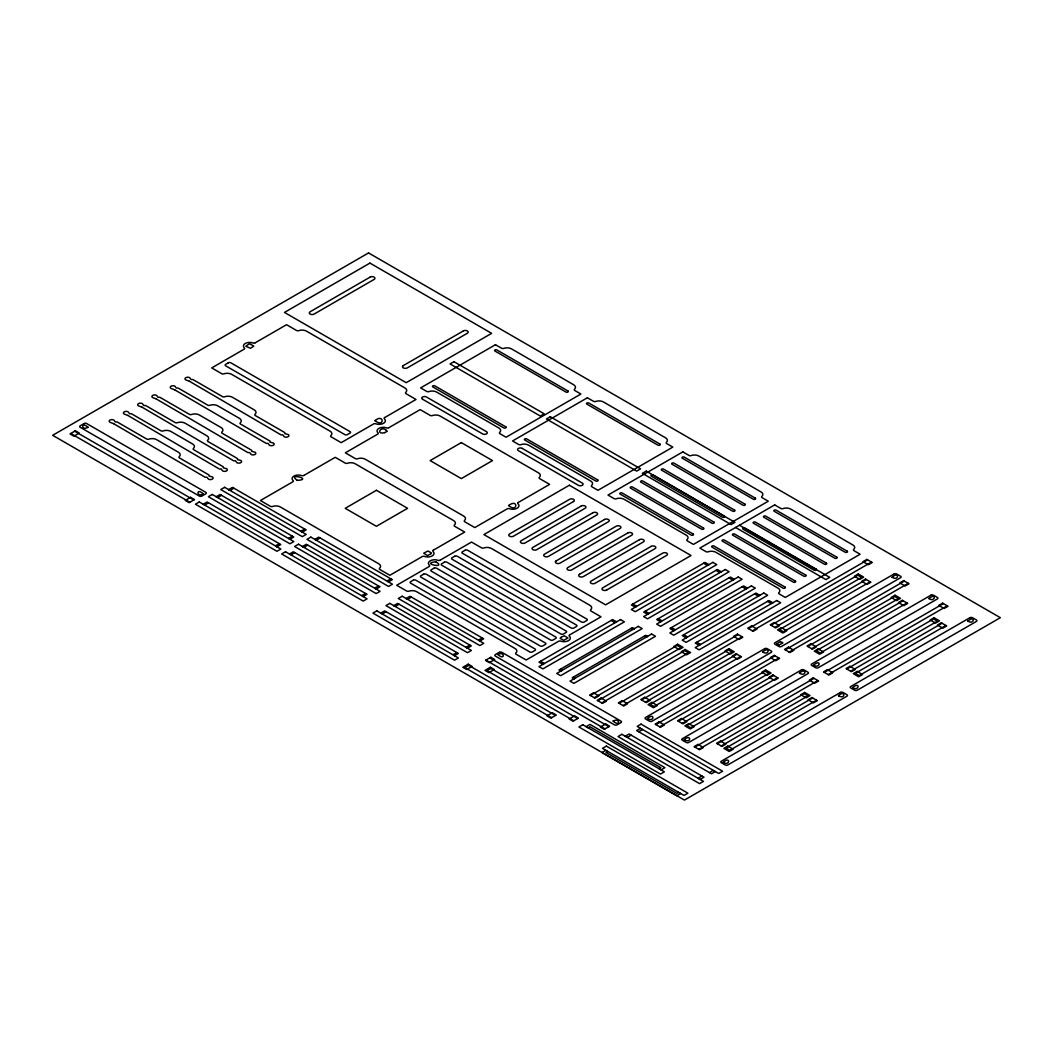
<?xml version="1.0" encoding="UTF-8"?>
<svg xmlns="http://www.w3.org/2000/svg" width="1053" height="1053" viewBox="0 0 1053 1053"><rect width="100%" height="100%" fill="white"/><g stroke="black" fill="none" stroke-linecap="round" stroke-linejoin="round"><path stroke-width="1.5" d="M616.295 622.007L614.702 622.573L611.319 620.401M708.669 564.829L707.063 565.369L703.68 563.197M721.029 571.963L719.331 572.463L716.04 570.331M733.994 579.532L732.401 579.992L729.031 577.821M747.209 588.351L745.511 588.851L742.233 586.705M759.568 595.485L757.87 595.985L754.593 593.853M772.547 603.053L770.862 603.474L767.571 601.342M384.595 432.691C375.263 434.902 381.173 425.228 386.227 430.308M777.009 643.62L780.378 641.672M782.629 643.028L779.286 644.936M255.326 342.738L286.548 324.706L296.538 330.471A1.83 1.053 0 0 0 298.802 330.629A6.226 3.593 0 0 1 306.489 331.142L404.879 387.952A6.226 3.593 0 0 1 405.774 392.387A1.83 1.053 0 0 0 406.024 393.69L416.014 399.456L384.793 417.488M403.365 365.562L463.307 330.958M203.242 504.242L207.125 501.991L280.782 544.519L276.9 546.77M216.22 496.74L220.103 494.502L293.774 537.03L289.891 539.268M228.58 489.606L232.463 487.368L306.133 529.896L302.25 532.134M208.481 502.781L205.203 504.913L203.505 504.453M221.459 495.279L218.089 497.45L216.484 496.963M233.832 488.144L230.541 490.29L228.843 489.816M304.014 475.351L335.236 457.331L345.213 463.096A1.83 1.053 0 0 0 347.477 463.254A6.226 3.593 0 0 1 355.164 463.754L453.567 520.564A6.226 3.593 0 0 1 454.448 524.999A1.83 1.053 0 0 0 454.712 526.316L464.702 532.081L433.481 550.1M388.939 427.65L420.16 409.617L430.15 415.395A1.83 1.053 0 0 0 432.414 415.54A6.226 3.593 0 0 1 440.101 416.053L538.491 472.863A6.226 3.593 0 0 1 539.373 477.299A1.83 1.053 0 0 0 539.636 478.602L549.627 484.367L518.405 502.399M384.608 432.625L387.267 431.309L386.333 430.308M279.427 543.743L275.662 545.691L276.649 546.612M292.405 536.24L288.654 538.201L289.628 539.123M304.778 529.106L301.013 531.054L301.987 531.989M289.47 554.023L293.353 551.785L367.023 594.313L363.14 596.551M302.448 546.533L306.331 544.283L380.001 586.811L376.118 589.061M314.821 539.386L318.704 537.148L392.361 579.676L388.478 581.914M294.708 552.562L291.339 554.734L289.733 554.207M307.7 545.072L304.409 547.205L302.711 546.744M320.059 537.938L316.677 540.097L315.071 539.57M430.493 554.01L427.518 555.602L423.688 553.194L427.939 551.022L431.519 552.983L430.598 554.01M365.667 593.523L361.956 595.419L362.877 596.406M378.646 586.034L374.881 587.982L375.855 588.903M391.005 578.887L387.307 580.782L388.215 581.769M440.299 560.078L471.52 542.058L481.511 547.823A1.83 1.053 0 0 0 483.775 547.968A6.226 3.593 0 0 1 491.461 548.481L589.864 605.291A6.226 3.593 0 0 1 590.746 609.726A1.83 1.053 0 0 0 591.009 611.03L600.987 616.808L569.778 634.827M573.437 501.57L513.482 536.188A2.764 1.593 0 0 1 509.56 536.201A2.764 1.593 0 0 1 509.586 533.937L569.541 499.333A2.764 1.593 0 0 1 573.477 499.306A2.764 1.593 0 0 1 573.451 501.583M380.778 613.149L384.674 610.898L458.331 653.426L454.448 655.677M393.769 605.646L397.652 603.408L471.31 645.937L467.427 648.174M406.129 598.512L410.012 596.274L483.682 638.802L479.786 641.04M386.03 611.688L382.739 613.82L381.054 613.359M399.008 604.185L395.731 606.331L394.033 605.87M411.368 597.051L408.09 599.196L406.392 598.723M604.501 519.511L544.559 554.128A2.764 1.593 0 0 0 544.519 556.392A2.764 1.593 0 0 0 548.455 556.366L608.384 521.761A2.764 1.593 0 0 0 608.423 519.484A2.764 1.593 0 0 0 604.488 519.511M556.208 560.854L616.15 526.237A2.764 1.593 0 0 1 620.085 526.21A2.764 1.593 0 0 1 620.059 528.488L560.091 563.092A2.764 1.593 0 0 1 556.168 563.118A2.764 1.593 0 0 1 556.195 560.841M579.519 574.306L639.461 539.689M456.976 652.649L453.211 654.597L454.185 655.519M469.954 645.147L466.189 647.108L467.163 648.029M482.313 638.013L478.562 639.961L479.536 640.895M606.699 589.996L666.641 555.392A2.764 1.593 0 0 0 666.694 553.128A2.764 1.593 0 0 0 662.745 553.141L602.816 587.758A2.764 1.593 0 0 0 602.777 590.022A2.764 1.593 0 0 0 606.712 590.009M561.144 637.328L564.211 635.736L567.962 638.039L563.724 640.316L560.117 638.355L561.131 637.328M590.391 695.493L677.145 645.41L681.028 647.648L594.274 697.731M597.907 700.719L684.647 650.636L688.53 652.886L601.789 702.956M619.085 703.325L738.192 634.551M748.499 628.602L867.606 559.841M586.126 726.662L590.009 724.425L664.904 767.663L661.021 769.901M622.968 705.563L742.075 636.802M752.382 630.852L871.489 562.078M641.567 699.969L728.321 649.885L732.204 652.123L645.463 702.206M770.993 625.245L857.734 575.162L861.617 577.413L774.876 627.483M736.863 654.216L650.122 704.299L654.005 706.537L740.746 656.467M866.277 579.505L779.536 629.576L783.419 631.826L870.16 581.743M625.219 736.231L629.102 733.994L703.996 777.219L700.113 779.47M640.5 728.307L636.617 730.545L711.512 773.784L715.395 771.546M631.076 735.126L627.733 737.284L626.101 736.771M605.804 750.289L601.921 752.526L676.816 795.765L680.699 793.514M638.592 731.69L642.33 729.755L641.369 728.808M655.874 724.556L774.982 655.795M785.288 649.846L904.395 581.072M659.757 726.807L778.865 658.033M789.171 652.083L908.278 583.323M678.356 721.2L765.097 671.116L768.98 673.367L682.239 723.45M807.769 646.489L894.524 596.406L898.406 598.644L811.666 648.727M773.652 675.46L686.898 725.543L690.794 727.781L777.535 677.698M903.066 600.736L816.325 650.82L820.208 653.057L906.949 602.987M694.875 747.077L813.982 678.316M824.288 672.367L943.396 603.593M698.758 749.328L817.865 680.554M828.171 674.604L947.279 605.83M717.356 743.721L804.11 693.637L807.993 695.888L721.239 745.958M846.783 668.997L933.524 618.927L937.407 621.165L850.666 671.248M812.653 697.981L725.912 748.051L729.795 750.302L816.536 700.219M942.066 623.258L855.326 673.341L859.209 675.578L945.949 625.495M702.022 776.087L698.284 778.022L699.245 778.97M709.538 772.652L712.894 770.48L714.513 771.046M633.774 629.233L632.998 629.418M647.029 636.933L646.345 637.091M780.536 641.632L782.748 642.738M779.049 644.976L776.917 643.896M635.63 607.028L636.433 606.054L632.735 604.159M647.99 614.162L648.859 613.241L645.094 611.293M660.981 621.652L661.784 620.678L658.072 618.782M674.117 630.55L674.986 629.562L671.274 627.667M686.49 637.684L687.398 636.762L683.647 634.814M699.468 645.173L700.324 644.199L696.625 642.304M543.151 664.232L544.072 663.258L540.373 661.363M560.959 671.024L562.039 670.485L561.288 669.787M574.24 678.698L575.333 678.158L574.583 677.461M606.673 750.789L607.752 751.552L605.962 752.461L676.908 793.422L678.448 792.409L679.817 793.014M660.086 769.401L659.086 768.598L660.863 767.716L589.904 726.754L588.377 727.781L587.008 727.228M632.577 629.378L631.181 628.378M645.871 637.052L644.475 636.051M739.456 525.236L829.725 577.347L825.842 579.584L735.573 527.474M522.301 448.446L582.243 483.051A2.764 1.593 0 0 1 582.283 485.315A2.764 1.593 0 0 1 578.347 485.301L518.418 450.684A2.764 1.593 0 0 1 518.379 448.42A2.764 1.593 0 0 1 522.314 448.433M422.608 399.258L482.55 433.875A2.764 1.593 0 0 0 486.473 433.889A2.764 1.593 0 0 0 486.447 431.625L426.491 397.02A2.764 1.593 0 0 0 422.569 396.994A2.764 1.593 0 0 0 422.595 399.271M708.919 564.645L705.036 562.407L631.379 604.935L635.262 607.173M721.292 571.792L717.409 569.541L643.738 612.069L647.621 614.32M734.27 579.282L730.387 577.044L656.717 619.572L660.6 621.81M747.472 588.166L743.589 585.929L669.919 628.457L673.802 630.694M759.832 595.3L755.949 593.063L682.291 635.591L686.174 637.828M772.81 602.803L768.927 600.552L695.27 643.093L699.153 645.331M250.983 344.449L253.773 346.147L250.456 348.28L245.81 346.226L249.179 343.87L250.983 344.436M634.301 628.667L632.484 627.627L558.932 670.09L560.749 671.143M647.595 636.341L645.779 635.301L572.227 677.763L574.043 678.816M616.558 621.849L612.675 619.612L539.018 662.14L542.9 664.39M297.262 480.352C286.363 472.507 313.715 479.299 297.275 480.405M435.955 561.789C447.354 569.225 419.555 563.21 435.955 561.789M560.235 669.339L560.959 669.747M573.53 677.013L574.24 677.421M489.763 657.888L608.871 726.649M485.881 660.126L604.988 728.9M577.663 718.541L490.922 668.458L487.026 670.708L573.78 720.779M74.658 431.23L193.765 500.004M70.762 433.481L189.882 502.242M555.484 715.435L468.743 665.364L464.86 667.602L551.601 717.685M463.294 330.945A2.843 1.645 0 0 1 467.335 330.932A2.843 1.645 0 0 1 467.308 333.274L407.353 367.866A2.843 1.645 0 0 1 403.325 367.892A2.843 1.645 0 0 1 403.352 365.562M384.661 417.554A1.83 1.053 0 0 0 384.411 418.857A6.226 3.593 0 0 1 383.516 423.306A6.226 3.593 0 0 1 375.829 423.806A1.83 1.053 0 0 0 373.578 423.964L341.185 442.655L331.195 436.89A1.83 1.053 0 0 1 330.932 435.587A6.226 3.593 0 0 0 330.05 431.151L231.66 374.341A6.226 3.593 0 0 0 223.973 373.828A1.83 1.053 0 0 1 221.709 373.683L211.719 367.918L244.099 349.214A1.83 1.053 0 0 0 244.362 347.911A6.226 3.593 0 0 1 245.244 343.475A6.226 3.593 0 0 1 252.944 342.962A1.83 1.053 0 0 0 255.195 342.804M303.883 475.429A1.83 1.053 0 0 1 301.619 475.587A6.226 3.593 0 0 0 293.932 476.088A6.226 3.593 0 0 0 293.05 480.537A1.83 1.053 0 0 1 292.787 481.84L260.394 500.53L270.384 506.296A1.83 1.053 0 0 0 272.648 506.454A6.226 3.593 0 0 1 280.335 506.967L378.725 563.776A6.226 3.593 0 0 1 379.62 568.212A1.83 1.053 0 0 0 379.87 569.515L389.86 575.28L422.253 556.576A1.83 1.053 0 0 1 424.517 556.432A6.226 3.593 0 0 0 432.204 555.918A6.226 3.593 0 0 0 433.086 551.482A1.83 1.053 0 0 1 433.349 550.179M388.807 427.729A1.83 1.053 0 0 1 386.556 427.873A6.226 3.593 0 0 0 378.856 428.387A6.226 3.593 0 0 0 377.974 432.822A1.83 1.053 0 0 1 377.711 434.126L345.331 452.829L355.322 458.595A1.83 1.053 0 0 0 357.572 458.739A6.226 3.593 0 0 1 365.273 459.253L463.662 516.062A6.226 3.593 0 0 1 464.544 520.498A1.83 1.053 0 0 0 464.807 521.801L474.798 527.579L507.177 508.875A1.83 1.053 0 0 1 509.441 508.717A6.226 3.593 0 0 0 517.128 508.217A6.226 3.593 0 0 0 518.01 503.768A1.83 1.053 0 0 1 518.273 502.465M440.18 560.157A1.83 1.053 0 0 1 437.916 560.301A6.226 3.593 0 0 0 430.229 560.815A6.226 3.593 0 0 0 429.334 565.25A1.83 1.053 0 0 1 429.084 566.567L396.691 585.257L406.682 591.023A1.83 1.053 0 0 0 408.946 591.181A6.226 3.593 0 0 1 416.633 591.694L515.022 648.49A6.226 3.593 0 0 1 515.917 652.939A1.83 1.053 0 0 0 516.167 654.242L526.158 660.007L558.551 641.303A1.83 1.053 0 0 1 560.815 641.159A6.226 3.593 0 0 0 568.502 640.645A6.226 3.593 0 0 0 569.383 636.209A1.83 1.053 0 0 1 569.647 634.906M639.447 539.689A2.764 1.593 0 0 1 643.383 539.676A2.764 1.593 0 0 1 643.357 541.94L583.401 576.544A2.764 1.593 0 0 1 579.479 576.57A2.764 1.593 0 0 1 579.505 574.293M88.057 427.294C80.857 431.414 81.002 420.608 88.057 427.294M203.282 493.818C196.687 498.108 195.674 487.091 203.282 493.818M497.911 654.558C505.545 661.297 504.571 650.491 497.937 654.453M613.136 721.081C620.586 727.886 620.151 717.014 613.136 721.081M647.437 718.528C654.453 722.819 654.966 711.92 647.463 718.436M684.226 739.772C691.887 743.971 690.992 733.23 684.239 739.667M723.227 762.28C730.071 766.65 730.69 755.672 723.227 762.24M762.662 652.004C769.638 656.388 770.112 645.265 762.662 652.004M799.451 673.236C807.046 677.461 806.243 666.654 799.451 673.196M813.64 665.048C819.892 669.511 821.959 658.336 813.653 664.996M838.451 695.757C845.862 700.048 845.427 689.083 838.451 695.757M852.64 687.57C859.09 691.979 860.656 680.896 852.654 687.517M892.075 577.281C899.078 581.664 899.578 570.489 892.075 577.281M928.864 598.525C935.103 603.014 937.038 591.825 928.864 598.525M967.865 621.046C974.249 625.508 975.749 614.36 967.865 621.046M375 420.621C384.661 428.453 384.319 413 375.013 420.568M508.612 505.532C517.8 513.416 518.576 497.924 508.612 505.532M113.606 423.661L205.151 477.246L206.967 477.246L208.389 479.115A2.751 1.579 0 0 0 212.272 479.115A2.751 1.579 0 0 0 212.272 476.877L209.034 476.048L209.034 475.008L179.497 457.95A1.83 1.053 0 0 1 179.234 456.647A6.226 3.593 0 0 0 178.352 452.211L156.607 439.654A6.226 3.593 0 0 0 148.921 439.14A1.83 1.053 0 0 1 146.657 438.996L117.12 421.937L115.303 421.937L113.882 420.068A2.751 1.579 0 0 0 109.999 420.068A2.751 1.579 0 0 0 109.999 422.306L113.606 423.661M127.847 415.435L219.393 469.033L221.209 469.033L222.631 470.902A2.751 1.579 0 0 0 226.513 470.902A2.751 1.579 0 0 0 226.513 468.651L223.275 467.835L223.275 466.782L193.739 449.736A1.83 1.053 0 0 1 193.476 448.42A6.226 3.593 0 0 0 192.594 443.984L170.849 431.427A6.226 3.593 0 0 0 163.149 430.914A1.83 1.053 0 0 1 160.898 430.769L131.362 413.711L129.545 413.711L128.124 411.841A2.751 1.579 0 0 0 124.241 411.841A2.751 1.579 0 0 0 124.241 414.092L127.847 415.435M142.089 407.208L233.634 460.806L235.451 460.806L236.872 462.675A2.751 1.579 0 0 0 240.755 462.675A2.751 1.579 0 0 0 240.755 460.437L237.517 459.608L237.517 458.568L207.981 441.51A1.83 1.053 0 0 1 207.717 440.207A6.226 3.593 0 0 0 206.836 435.771L185.091 423.214A6.226 3.593 0 0 0 177.391 422.701A1.83 1.053 0 0 1 175.14 422.543L145.604 405.497L143.866 405.537L142.366 403.628A2.751 1.579 0 0 0 138.483 403.628A2.751 1.579 0 0 0 138.483 405.866L142.089 407.208M156.331 398.995L247.876 452.579L249.693 452.579L251.114 454.448A2.751 1.579 0 0 0 254.997 454.448A2.751 1.579 0 0 0 254.997 452.211L251.759 451.382L251.759 450.342L222.222 433.283A1.83 1.053 0 0 1 221.959 431.98A6.226 3.593 0 0 0 221.077 427.544L199.333 414.987A6.226 3.593 0 0 0 191.633 414.474A1.83 1.053 0 0 1 189.382 414.329L159.845 397.271L158.029 397.271L156.607 395.401A2.751 1.579 0 0 0 152.724 395.401A2.751 1.579 0 0 0 152.724 397.639L156.331 398.995M174.666 389.794L266.225 443.379L268.028 443.379L269.45 445.248A2.751 1.579 0 0 0 273.346 445.248A2.751 1.579 0 0 0 273.346 443.01L270.029 442.142L270.108 441.141L240.571 424.083A1.83 1.053 0 0 1 240.308 422.779A6.226 3.593 0 0 0 239.413 418.344L217.668 405.787A6.226 3.593 0 0 0 209.981 405.273A1.83 1.053 0 0 1 207.717 405.129L178.181 388.07L176.285 388.017L174.943 386.201A2.751 1.579 0 0 0 171.06 386.201A2.751 1.579 0 0 0 171.06 388.439L174.666 389.794M189.435 381.265L280.98 434.863L282.796 434.863L284.218 436.732A2.751 1.579 0 0 0 288.101 436.732A2.751 1.579 0 0 0 288.101 434.494L284.863 433.665L284.863 432.625L255.326 415.566A1.83 1.053 0 0 1 255.063 414.263A6.226 3.593 0 0 0 254.181 409.828L232.423 397.271A6.226 3.593 0 0 0 224.737 396.757A1.83 1.053 0 0 1 222.473 396.599L192.936 379.554L191.054 379.501L189.698 377.685A2.751 1.579 0 0 0 185.815 377.685A2.751 1.579 0 0 0 185.815 379.922L189.435 381.265M368.55 252.931L52.65 435.31L684.45 800.069L1000.35 617.69L368.55 252.931M84.108 423.556L80.212 425.807A1.83 1.053 0 0 0 80.212 427.294L199.333 496.068A1.83 1.053 0 0 0 201.913 496.068L205.796 493.818A1.83 1.053 0 0 0 205.796 492.33L86.688 423.556A1.83 1.053 0 0 0 84.108 423.556M75.395 430.809L70.025 433.915L73.907 436.153L79.278 433.046L75.395 430.809M369.932 263.092L284.494 312.425L406.195 382.687L491.633 333.353L369.932 263.092M370.09 277.136L310.148 311.754A2.843 1.645 0 0 0 310.108 314.07A2.843 1.645 0 0 0 314.149 314.057L374.078 279.44A2.843 1.645 0 0 0 374.118 277.123A2.843 1.645 0 0 0 370.077 277.136M228.29 362.824L225.697 364.325A1.83 1.053 0 0 0 225.697 365.825L344.805 434.586A1.83 1.053 0 0 0 347.398 434.586L349.991 433.099A1.83 1.053 0 0 0 349.991 431.598L230.883 362.824A1.83 1.053 0 0 0 228.29 362.824M190.619 497.332L185.249 500.438L189.132 502.676L194.515 499.57L190.619 497.332M199.293 501.952L195.41 504.203L276.965 551.285L280.848 549.047L199.293 501.952M212.272 494.462L208.389 496.7L289.957 543.796L293.84 541.558L212.272 494.462M224.631 487.328L220.748 489.566L302.316 536.661L306.199 534.411L224.631 487.328M453.948 361.692L450.065 363.93L540.321 416.04L544.204 413.803L453.948 361.692M495.45 344.7L420.621 387.899L426.728 391.426A1.83 1.053 0 0 0 428.979 391.571A6.226 3.593 0 0 1 436.666 392.085L498.819 427.966A6.226 3.593 0 0 1 499.701 432.401A1.83 1.053 0 0 0 499.964 433.704L506.072 437.232L580.901 394.033L574.793 390.505A1.83 1.053 0 0 1 574.53 389.202A6.226 3.593 0 0 0 573.648 384.753L511.508 348.885A6.226 3.593 0 0 0 503.821 348.372A1.83 1.053 0 0 1 501.557 348.214L495.45 344.7M376.395 490.303L345.226 508.309L376.395 526.303L407.577 508.309L376.395 490.303M461.332 442.602L430.15 460.595L461.332 478.602L492.501 460.595L461.332 442.602M285.521 551.746L281.638 553.983L363.206 601.079L367.089 598.828L285.521 551.746M298.499 544.243L294.616 546.494L376.184 593.576L380.067 591.338L298.499 544.243M310.859 537.109L306.976 539.347L388.544 586.442L392.427 584.204L310.859 537.109M550.324 416.738L546.441 418.989L636.71 471.099L640.593 468.848L550.324 416.738M587.377 397.771L512.535 440.97L518.642 444.498A1.83 1.053 0 0 0 520.906 444.642A6.226 3.593 0 0 1 528.593 445.156L590.733 481.037A6.226 3.593 0 0 1 591.628 485.472A1.83 1.053 0 0 0 591.878 486.776L597.986 490.303L672.814 447.104L666.72 443.576A1.83 1.053 0 0 1 666.457 442.273A6.226 3.593 0 0 0 665.575 437.824L603.422 401.956A6.226 3.593 0 0 0 595.735 401.443A1.83 1.053 0 0 1 593.471 401.285L587.377 397.771M569.344 485.249L483.893 534.582L605.593 604.843L691.044 555.51L569.344 485.249M413.263 580.177L410.67 581.677A1.83 1.053 0 0 0 410.67 583.165L529.791 651.939A1.83 1.053 0 0 0 532.37 651.939L534.963 650.438A1.83 1.053 0 0 0 534.963 648.938L415.856 580.177A1.83 1.053 0 0 0 413.263 580.177M423.622 574.201L421.029 575.688A1.83 1.053 0 0 0 421.029 577.189L540.15 645.95A1.83 1.053 0 0 0 542.729 645.95L545.322 644.462A1.83 1.053 0 0 0 545.322 642.962L426.215 574.201A1.83 1.053 0 0 0 423.622 574.201M433.981 568.212L431.388 569.712A1.83 1.053 0 0 0 431.388 571.213L550.495 639.974A1.83 1.053 0 0 0 553.088 639.974L555.681 638.473A1.83 1.053 0 0 0 555.681 636.986L436.574 568.212A1.83 1.053 0 0 0 433.981 568.212M444.34 562.236L441.747 563.737A1.83 1.053 0 0 0 441.747 565.224L560.854 633.998A1.83 1.053 0 0 0 563.447 633.998L566.04 632.498A1.83 1.053 0 0 0 566.04 631.01L446.933 562.236A1.83 1.053 0 0 0 444.34 562.236M454.699 556.26L452.106 557.748A1.83 1.053 0 0 0 452.106 559.248L571.213 628.009A1.83 1.053 0 0 0 573.806 628.009L576.399 626.522A1.83 1.053 0 0 0 576.399 625.021L457.278 556.26A1.83 1.053 0 0 0 454.699 556.26M465.057 550.271L462.464 551.772A1.83 1.053 0 0 0 462.464 553.273L581.572 622.033A1.83 1.053 0 0 0 584.165 622.033L586.758 620.546A1.83 1.053 0 0 0 586.758 619.046L467.637 550.271A1.83 1.053 0 0 0 465.057 550.271M376.829 610.858L372.946 613.109L454.514 660.192L458.397 657.954L376.829 610.858M389.821 603.369L385.938 605.607L467.493 652.702L471.375 650.464L389.821 603.369M402.18 596.235L398.297 598.473L479.852 645.568L483.748 643.317L402.18 596.235M581.203 506.059L521.248 540.663A2.764 1.593 0 0 0 521.209 542.927A2.764 1.593 0 0 0 525.157 542.914L585.086 508.296A2.764 1.593 0 0 0 585.126 506.032A2.764 1.593 0 0 0 581.19 506.045M646.226 471.112L642.343 473.35L731.085 524.578L734.968 522.341L646.226 471.112M682.831 451.882L608.002 495.081L614.096 498.609A1.83 1.053 0 0 0 616.36 498.753A6.226 3.593 0 0 1 624.047 499.267L686.201 535.148A6.226 3.593 0 0 1 687.082 539.584A1.83 1.053 0 0 0 687.346 540.887L693.44 544.414L768.282 501.215L762.175 497.687A1.83 1.053 0 0 1 761.911 496.384A6.226 3.593 0 0 0 761.029 491.948L698.889 456.067A6.226 3.593 0 0 0 691.189 455.554A1.83 1.053 0 0 1 688.938 455.396L682.831 451.882M592.852 512.785L532.91 547.389A2.764 1.593 0 0 0 532.871 549.666A2.764 1.593 0 0 0 536.806 549.64L596.735 515.022A2.764 1.593 0 0 0 596.775 512.758A2.764 1.593 0 0 0 592.839 512.772M627.812 532.963L567.857 567.58A2.764 1.593 0 0 0 567.817 569.844A2.764 1.593 0 0 0 571.766 569.831L631.695 535.214A2.764 1.593 0 0 0 631.734 532.95A2.764 1.593 0 0 0 627.799 532.963M651.109 546.428L591.167 581.032A2.764 1.593 0 0 0 591.128 583.296A2.764 1.593 0 0 0 595.063 583.283L654.992 548.666A2.764 1.593 0 0 0 655.032 546.402A2.764 1.593 0 0 0 651.096 546.415M468.203 664.18L462.82 667.286L466.703 669.524L472.086 666.417L468.203 664.18M490.83 657.269L485.446 660.376L489.329 662.627L494.713 659.52L490.83 657.269M499.28 652.347L495.397 654.584A1.83 1.053 0 0 0 495.397 656.085L614.504 724.859A1.83 1.053 0 0 0 617.097 724.859L620.98 722.608A1.83 1.053 0 0 0 620.98 721.121L501.873 652.347A1.83 1.053 0 0 0 499.28 652.347M490.369 667.286L484.985 670.392L488.868 672.63L494.252 669.524L490.369 667.286M774.679 504.9L699.85 548.113L705.944 551.627A1.83 1.053 0 0 0 708.208 551.785A6.226 3.593 0 0 1 715.895 552.298L778.049 588.179A6.226 3.593 0 0 1 778.93 592.615A1.83 1.053 0 0 0 779.194 593.918L785.288 597.446L860.13 554.233L854.022 550.719A1.83 1.053 0 0 1 853.759 549.403A6.226 3.593 0 0 0 852.877 544.967L790.724 509.086A6.226 3.593 0 0 0 783.037 508.586A1.83 1.053 0 0 1 780.786 508.428L774.679 504.9M712.868 562.368L631.313 609.463L635.196 611.701L716.764 564.605L712.868 562.368M620.507 619.572L538.952 666.667L542.835 668.905L624.39 621.823L620.507 619.572M725.241 569.502L643.673 616.597L647.556 618.835L729.124 571.753L725.241 569.502M638.302 626.364L556.747 673.446L560.63 675.697L642.185 628.602L638.302 626.364M738.219 577.005L656.651 624.087L660.534 626.338L742.102 579.242L738.219 577.005M651.596 634.038L570.028 681.12L573.911 683.371L655.479 636.275L651.596 634.038M751.421 585.889L669.853 632.971L673.736 635.222L755.304 588.127L751.421 585.889M552.351 712.763L546.968 715.869L550.851 718.12L556.234 715.013L552.351 712.763M763.78 593.023L682.226 640.119L686.108 642.356L767.663 595.261L763.78 593.023M593.537 692.808L589.654 695.059L595.024 698.165L598.907 695.915L593.537 692.808M677.684 644.225L673.802 646.463L679.185 649.569L683.068 647.332L677.684 644.225M601.039 698.047L597.156 700.284L602.54 703.391L606.423 701.153L601.039 698.047M685.2 649.464L681.304 651.702L686.688 654.808L690.571 652.57L685.2 649.464M574.517 715.869L569.146 718.975L573.029 721.213L578.413 718.107L574.517 715.869M776.759 600.513L695.204 647.608L699.087 649.846L780.655 602.764L776.759 600.513M622.218 700.653L618.335 702.891L623.718 705.997L627.601 703.759L622.218 700.653M737.442 634.13L733.559 636.367L738.943 639.474L742.826 637.236L737.442 634.13M751.631 625.93L747.748 628.167L753.132 631.274L757.015 629.036L751.631 625.93M866.869 559.406L862.973 561.644L868.356 564.75L872.239 562.513L866.869 559.406M582.783 724.74L578.9 726.978L660.468 774.073L664.351 771.823L582.783 724.74M644.712 697.283L640.829 699.534L646.2 702.641L650.083 700.39L644.712 697.283M728.86 648.701L724.977 650.951L730.361 654.058L734.244 651.807L728.86 648.701M774.126 622.573L770.243 624.811L775.627 627.917L779.51 625.679L774.126 622.573M858.274 573.99L854.391 576.228L859.774 579.334L863.657 577.097L858.274 573.99M605.738 723.977L600.355 727.083L604.238 729.321L609.621 726.215L605.738 723.977M651.965 702.377L648.069 704.615L653.452 707.721L657.335 705.484L651.965 702.377M736.113 653.781L732.23 656.032L737.613 659.139L741.496 656.888L736.113 653.781M781.379 627.654L777.496 629.891L782.866 632.998L786.762 630.76L781.379 627.654M865.527 579.071L861.644 581.309L867.027 584.415L870.91 582.177L865.527 579.071M764.675 648.687L645.568 717.462A1.83 1.053 0 0 0 645.568 718.949L649.451 721.2A1.83 1.053 0 0 0 652.031 721.2L771.151 652.426A1.83 1.053 0 0 0 771.151 650.925L767.255 648.687A1.83 1.053 0 0 0 764.675 648.687M894.089 573.977L774.982 642.738A1.83 1.053 0 0 0 774.982 644.239L778.865 646.476A1.83 1.053 0 0 0 781.458 646.476L900.565 577.702A1.83 1.053 0 0 0 900.565 576.215L896.682 573.977A1.83 1.053 0 0 0 894.089 573.977M621.889 734.31L618.006 736.547L699.574 783.643L703.457 781.392L621.889 734.31M641.053 724.135L637.17 726.386L718.725 773.468L722.608 771.23L641.053 724.135M606.357 746.116L602.474 748.354L684.029 795.449L687.912 793.199L606.357 746.116M659.007 721.884L655.124 724.135L660.507 727.241L664.39 724.99L659.007 721.884M774.231 655.361L770.348 657.598L775.732 660.705L779.615 658.467L774.231 655.361M788.421 647.174L784.538 649.411L789.921 652.518L793.804 650.28L788.421 647.174M903.645 580.651L899.762 582.888L905.146 585.994L909.029 583.744L903.645 580.651M681.488 718.528L677.605 720.765L682.989 723.872L686.872 721.634L681.488 718.528M765.649 669.945L761.767 672.183L767.15 675.289L771.033 673.051L765.649 669.945M810.915 643.804L807.032 646.055L812.403 649.161L816.286 646.911L810.915 643.804M895.063 595.221L891.18 597.472L896.564 600.579L900.447 598.328L895.063 595.221M688.741 723.608L684.858 725.859L690.241 728.966L694.124 726.715L688.741 723.608M772.902 675.026L769.019 677.263L774.389 680.37L778.272 678.132L772.902 675.026M818.168 648.898L814.272 651.136L819.655 654.242L823.538 652.004L818.168 648.898M902.316 600.302L898.433 602.553L903.816 605.659L907.699 603.408L902.316 600.302M801.465 669.932L682.344 738.693A1.83 1.053 0 0 0 682.344 740.193L686.227 742.431A1.83 1.053 0 0 0 688.82 742.431L807.927 673.67A1.83 1.053 0 0 0 807.927 672.169L804.044 669.932A1.83 1.053 0 0 0 801.465 669.932M930.878 595.208L811.771 663.982A1.83 1.053 0 0 0 811.771 665.47L815.654 667.72A1.83 1.053 0 0 0 818.234 667.72L937.354 598.946A1.83 1.053 0 0 0 937.354 597.446L933.458 595.208A1.83 1.053 0 0 0 930.878 595.208M698.007 744.405L694.124 746.643L699.508 749.749L703.391 747.512L698.007 744.405M813.232 677.882L809.349 680.12L814.732 683.226L818.615 680.988L813.232 677.882M827.421 669.682L823.538 671.932L828.922 675.039L832.805 672.788L827.421 669.682M942.646 603.158L938.763 605.409L944.146 608.516L948.029 606.265L942.646 603.158M720.502 741.049L716.619 743.286L721.989 746.393L725.872 744.155L720.502 741.049M804.65 692.466L800.767 694.704L806.15 697.81L810.033 695.572L804.65 692.466M849.916 666.325L846.033 668.576L851.416 671.682L855.299 669.432L849.916 666.325M934.064 617.742L930.181 619.98L935.564 623.086L939.447 620.849L934.064 617.742M727.741 746.129L723.859 748.367L729.242 751.473L733.125 749.236L727.741 746.129M811.902 697.547L808.02 699.784L813.403 702.891L817.286 700.653L811.902 697.547M857.168 671.406L853.285 673.657L858.656 676.763L862.539 674.512L857.168 671.406M941.316 622.823L937.433 625.074L942.817 628.167L946.7 625.93L941.316 622.823M840.465 692.44L721.344 761.214A1.83 1.053 0 0 0 721.344 762.714L725.241 764.952A1.83 1.053 0 0 0 727.82 764.952L846.928 696.178A1.83 1.053 0 0 0 846.928 694.69L843.045 692.44A1.83 1.053 0 0 0 840.465 692.44M969.879 617.729L850.771 686.49A1.83 1.053 0 0 0 850.771 687.991L854.654 690.228A1.83 1.053 0 0 0 857.247 690.228L976.355 621.467A1.83 1.053 0 0 0 976.355 619.967L972.472 617.729A1.83 1.053 0 0 0 969.879 617.729M755.251 498.122L684.305 457.16A1.356 0.777 0 0 0 682.383 457.16A1.356 0.777 0 0 0 682.383 458.266L753.343 499.227A1.356 0.777 0 0 0 755.251 499.227A1.356 0.777 0 0 0 755.251 498.122M847.099 551.14L776.153 510.178A1.356 0.777 0 0 0 774.231 510.178A1.356 0.777 0 0 0 774.231 511.284L845.177 552.246A1.356 0.777 0 0 0 847.099 552.246A1.356 0.777 0 0 0 847.099 551.14M567.87 390.939L496.924 349.978A1.356 0.777 0 0 0 495.015 349.978A1.356 0.777 0 0 0 495.015 351.083L565.961 392.045A1.356 0.777 0 0 0 567.87 392.045A1.356 0.777 0 0 0 567.87 390.939M659.797 443.997L588.851 403.049A1.356 0.777 0 0 0 586.929 403.049A1.356 0.777 0 0 0 586.929 404.155L657.875 445.116A1.356 0.777 0 0 0 659.797 445.116A1.356 0.777 0 0 0 659.797 443.997M744.892 504.097L673.946 463.136A1.356 0.777 0 0 0 672.038 463.136A1.356 0.777 0 0 0 672.038 464.241L742.984 505.203A1.356 0.777 0 0 0 744.892 505.203A1.356 0.777 0 0 0 744.892 504.097M836.74 557.129L765.794 516.167A1.356 0.777 0 0 0 763.873 516.167A1.356 0.777 0 0 0 763.873 517.273L834.832 558.235A1.356 0.777 0 0 0 836.74 558.235A1.356 0.777 0 0 0 836.74 557.129M734.533 510.073L663.587 469.111A1.356 0.777 0 0 0 661.679 469.111A1.356 0.777 0 0 0 661.679 470.217L732.625 511.179A1.356 0.777 0 0 0 734.533 511.179A1.356 0.777 0 0 0 734.533 510.073M826.381 563.105L755.435 522.143A1.356 0.777 0 0 0 753.527 522.143A1.356 0.777 0 0 0 753.527 523.249L824.473 564.211A1.356 0.777 0 0 0 826.381 564.211A1.356 0.777 0 0 0 826.381 563.105M724.188 516.062L653.229 475.1A1.356 0.777 0 0 0 651.32 475.1A1.356 0.777 0 0 0 651.32 476.206L722.266 517.168A1.356 0.777 0 0 0 724.188 517.168A1.356 0.777 0 0 0 724.188 516.062M816.022 569.081L745.076 528.119A1.356 0.777 0 0 0 743.168 528.119A1.356 0.777 0 0 0 743.168 529.225L814.114 570.186A1.356 0.777 0 0 0 816.022 570.186A1.356 0.777 0 0 0 816.022 569.081M713.829 522.038L642.87 481.076A1.356 0.777 0 0 0 640.961 481.076A1.356 0.777 0 0 0 640.961 482.182L711.907 523.144A1.356 0.777 0 0 0 713.829 523.144A1.356 0.777 0 0 0 713.829 522.038M805.677 575.07L734.718 534.108A1.356 0.777 0 0 0 732.809 534.108A1.356 0.777 0 0 0 732.809 535.214L803.755 576.175A1.356 0.777 0 0 0 805.677 576.175A1.356 0.777 0 0 0 805.677 575.07M703.47 528.014L632.524 487.052A1.356 0.777 0 0 0 630.602 487.052A1.356 0.777 0 0 0 630.602 488.158L701.548 529.119A1.356 0.777 0 0 0 703.47 529.119A1.356 0.777 0 0 0 703.47 528.014M795.318 581.045L724.359 540.084A1.356 0.777 0 0 0 722.45 540.084A1.356 0.777 0 0 0 722.45 541.189L793.396 582.151A1.356 0.777 0 0 0 795.318 582.151A1.356 0.777 0 0 0 795.318 581.045M693.111 533.989L622.165 493.028A1.356 0.777 0 0 0 620.243 493.028A1.356 0.777 0 0 0 620.243 494.147L691.189 535.095A1.356 0.777 0 0 0 693.111 535.095A1.356 0.777 0 0 0 693.111 533.989M784.959 587.021L714.013 546.059A1.356 0.777 0 0 0 712.091 546.059A1.356 0.777 0 0 0 712.091 547.165L783.037 588.127A1.356 0.777 0 0 0 784.959 588.127A1.356 0.777 0 0 0 784.959 587.021M505.73 426.807L434.784 385.846A1.356 0.777 0 0 0 432.862 385.846A1.356 0.777 0 0 0 432.862 386.951L503.808 427.913A1.356 0.777 0 0 0 505.73 427.913A1.356 0.777 0 0 0 505.73 426.807M597.656 479.878L526.697 438.917A1.356 0.777 0 0 0 524.789 438.917A1.356 0.777 0 0 0 524.789 440.022L595.735 480.984A1.356 0.777 0 0 0 597.656 480.984A1.356 0.777 0 0 0 597.656 479.878"/></g></svg>
